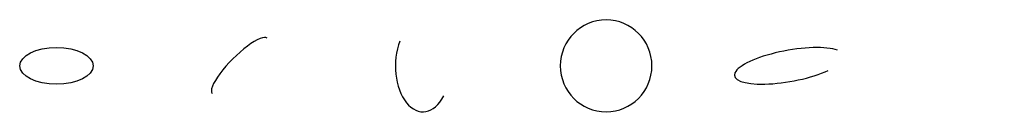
# Model space of a CAD drawing. Header units: metres. Extents: x -4 to 104, y -6 to 5.
import ezdxf

# ---------------------------------------------------------------- set-up
doc = ezdxf.new("R2010")
doc.units = ezdxf.units.M

msp = doc.modelspace()

# ---------------------------------------------------------------- linework, layer by layer
at = {"extrusion": (0, 0, -1)}
msp.add_ellipse((60, 0, 2), major_axis=(5, 0), ratio=1, dxfattribs=at)
for centre, major_axis, ratio, start_param, end_param in [((20, 0), (3, 3), 0.25, 0, 3.141593), ((40, 0), (0, 5), 0.6, 1, 4), ((100, 0), (4, 0), 0.5, 0, 1e-12)]:
    msp.add_ellipse(centre, major_axis=major_axis, ratio=ratio, start_param=start_param, end_param=end_param)
msp.add_ellipse((0, 0), major_axis=(4, 0), ratio=0.5)
at = {"extrusion": (0, 0.5, 1)}
msp.add_ellipse((80, 0), major_axis=(6, 1, 2), ratio=0.3, start_param=0.5, end_param=5.5, dxfattribs=at)

doc.saveas('drawing.dxf')
